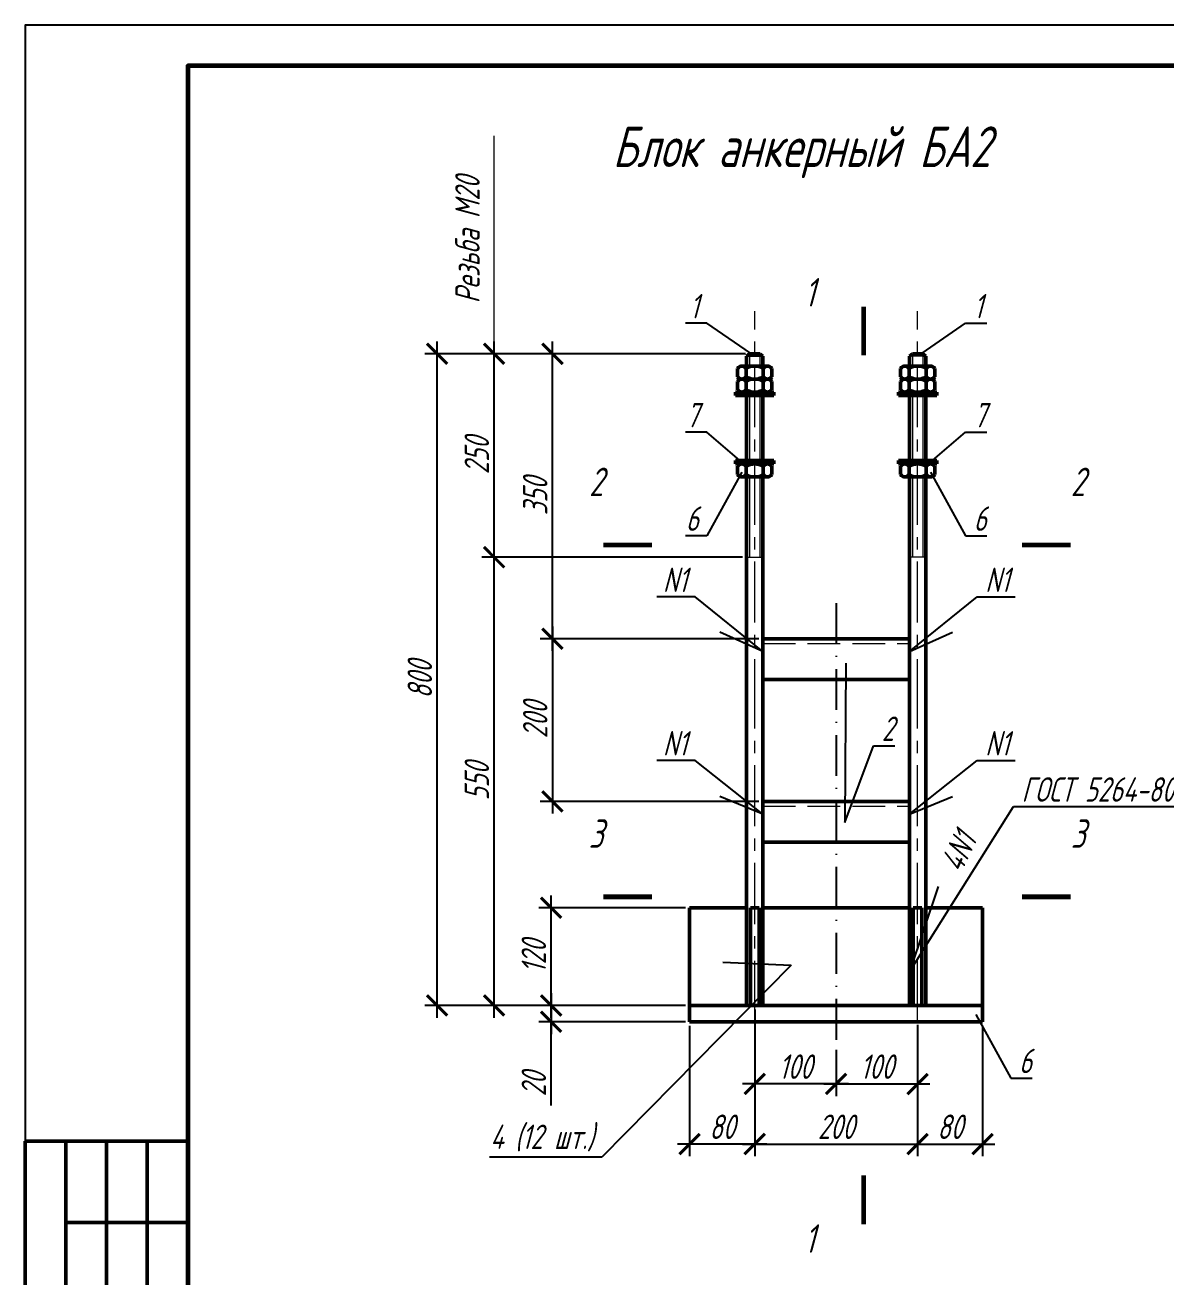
# Paper-space layout 'АБ2' of a CAD drawing. Header units: millimetres. Extents: x 0 to 420, y 0 to 297.
# Drawn here: x 0 to 140.1, y 143.3 to 297 of the extents above; entities that cross this region are included whole.
import ezdxf
from ezdxf import colors
from ezdxf.entities.mleader import LeaderData, LeaderLine
from ezdxf.enums import TextEntityAlignment as Align
from ezdxf.math import Vec2, Vec3

# ---------------------------------------------------------------- set-up
doc = ezdxf.new("R2010")
doc.units = ezdxf.units.MM
for name, pattern in [('CENTER3', [4, 2.5, -0.5, 0.5, -0.5]), ('ОСЕВАЯ_МЕЛКАЯ', [8, 5, -1.5, 0, -1.5]), ('ШТРИХ_СРЕДНИЙ', [5.5, 4, -1.5]), ('ШТРИХОВАЯ', [0.75, 0.5, -0.25])]:
    doc.linetypes.add(name, pattern=pattern)
for name, color, linetype, lineweight in [('!_К_Размерная', 1, 'Continuous', 25), ('!_К_Текст', 71, 'Continuous', 25), ('!Осевая', 141, 'CENTER3', 20), ('!Основная', 152, 'Continuous', 50), ('!Тонкая', 200, 'Continuous', 20), ('!Штрих', 92, 'ШТРИХОВАЯ', 20), ('Обозначения', 102, 'Continuous', 25), ('Основная', 134, 'Continuous', 70), ('Основной', 250, 'Continuous', 70), ('Пост 0.13', 217, 'Continuous', 25), ('Размеры текст', 1, 'Continuous', 20)]:
    doc.layers.add(name, color=color, linetype=linetype, lineweight=lineweight)
doc.styles.add('3.0', font='simplex.shx', dxfattribs={"width": 0.7, "oblique": 15, "height": 3})
doc.styles.add('5', font='simplex.shx', dxfattribs={"width": 0.7, "oblique": 15, "height": 5})
doc.styles.add('KL_текст3.5', font='simplex.shx', dxfattribs={"width": 0.7, "oblique": 15, "height": 3})
doc.dimstyles.new('10-3', dxfattribs={"dimtxt": 3, "dimasz": 2.5, "dimexe": 1.5, "dimexo": 0.5, "dimtad": 1, "dimdec": 0, "dimlfac": 10, "dimtxsty": '3.0', "dimblk": 'ARCHTICK', "dimcen": 2.5, "dimdle": 1.5, "dimazin": 0, "dimtfac": 1, "dimtdec": 0, "dimtmove": 1, "dimatfit": 3, "dimldrblk": 'OPEN30', "dimfxl": 1.5, "dimarcsym": 0})

# ---------------------------------------------------------------- blocks, each defined once
blk = doc.blocks.new('*U167')
at = {"layer": 'Обозначения'}
blk.add_lwpolyline([(0, 0), (420, 0), (420, 297), (0, 297)], close=True, dxfattribs=at)
at = {"layer": 'Обозначения', "lineweight": 60}
blk.add_lwpolyline([(20, 5), (415, 5), (415, 292), (20, 292)], close=True, dxfattribs=at)
blk = doc.blocks.new('_ArchTick')
at = {"color": 0, "linetype": 'ByBlock', "const_width": 0.15}
blk.add_lwpolyline([(-0.5, -0.5), (0.5, 0.5)], dxfattribs=at)
blk = doc.blocks.new('*D198')
at = {"layer": 'Defpoints', "color": 0, "transparency": 16777216}
for p in [(89.59, 176.64), (81.59, 174.64), (81.59, 159.64)]:
    blk.add_point(p, dxfattribs=at)
at = {"layer": 'Размеры текст', "color": 0, "lineweight": -2, "transparency": 16777216}
for p, q in [((89.59, 176.14), (89.59, 158.14)), ((81.59, 174.14), (81.59, 158.14)), ((91.09, 159.64), (80.09, 159.64))]:
    blk.add_line(p, q, dxfattribs=at)
at = {"layer": 'Размеры текст', "color": 0, "lineweight": -2, "transparency": 16777216, "xscale": 2.5, "yscale": 2.5, "zscale": 2.5, "rotation": 180}
blk.add_blockref('_ArchTick', (81.59, 159.64), dxfattribs=at)
at = {"layer": 'Размеры текст', "color": 0, "lineweight": -2, "transparency": 16777216, "xscale": 2.5, "yscale": 2.5, "zscale": 2.5}
blk.add_blockref('_ArchTick', (89.59, 159.64), dxfattribs=at)
at = {"layer": 'Размеры текст', "color": 0, "transparency": 16777216, "insert": (85.59, 161.76), "char_height": 3, "attachment_point": 5, "style": '3.0'}
blk.add_mtext('80', dxfattribs=at)
blk = doc.blocks.new('_Open30')
at = {"color": 0, "linetype": 'ByBlock', "lineweight": -2}
for p, q in [((-1, 0.268), (0, 0)), ((0, 0), (-1, -0.268)), ((0, 0), (-1, 0))]:
    blk.add_line(p, q, dxfattribs=at)
blk = doc.blocks.new('*D199')
at = {"layer": 'Defpoints', "color": 0, "transparency": 16777216}
for p in [(64.59, 188.64), (81.59, 188.64), (81.59, 176.64)]:
    blk.add_point(p, dxfattribs=at)
at = {"layer": 'Размеры текст', "color": 0, "lineweight": -2, "transparency": 16777216}
for p, q in [((64.59, 175.14), (64.59, 190.14)), ((81.09, 188.64), (63.09, 188.64)), ((81.09, 176.64), (63.09, 176.64))]:
    blk.add_line(p, q, dxfattribs=at)
at = {"layer": 'Размеры текст', "color": 0, "lineweight": -2, "transparency": 16777216, "xscale": 2.5, "yscale": 2.5, "zscale": 2.5}
for p, rotation in [((64.59, 188.64), 90), ((64.59, 176.64), 270)]:
    blk.add_blockref('_ArchTick', p, dxfattribs=dict(at, rotation=rotation))
at = {"layer": 'Размеры текст', "color": 0, "transparency": 16777216, "insert": (62.47, 182.64), "char_height": 3, "attachment_point": 5, "rotation": 90, "style": '3.0'}
blk.add_mtext('120', dxfattribs=at)
blk = doc.blocks.new('*D182')
at = {"layer": 'Defpoints', "color": 0, "transparency": 16777216}
for p in [(81.59, 176.64), (64.59, 174.64), (81.59, 174.64)]:
    blk.add_point(p, dxfattribs=at)
at = {"layer": 'Размеры текст', "color": 0, "lineweight": -2, "transparency": 16777216}
for p, q in [((64.59, 178.14), (64.59, 173.14)), ((81.09, 176.64), (63.09, 176.64)), ((81.09, 174.64), (63.09, 174.64)), ((64.59, 164.38), (64.59, 174.64))]:
    blk.add_line(p, q, dxfattribs=at)
at = {"layer": 'Размеры текст', "color": 0, "lineweight": -2, "transparency": 16777216, "xscale": 2.5, "yscale": 2.5, "zscale": 2.5}
for p, rotation in [((64.59, 176.64), 90), ((64.59, 174.64), 270)]:
    blk.add_blockref('_ArchTick', p, dxfattribs=dict(at, rotation=rotation))
at = {"layer": 'Размеры текст', "color": 0, "transparency": 16777216, "insert": (62.47, 166.98), "char_height": 3, "attachment_point": 5, "rotation": 90, "style": '3.0'}
blk.add_mtext('20', dxfattribs=at)
blk = doc.blocks.new('*D183')
at = {"layer": 'Defpoints', "color": 0, "transparency": 16777216}
for p in [(57.59, 231.67), (88.59, 231.67), (64.59, 176.64)]:
    blk.add_point(p, dxfattribs=at)
at = {"layer": 'Размеры текст', "color": 0, "lineweight": -2, "transparency": 16777216}
for p, q in [((57.59, 175.14), (57.59, 233.17)), ((88.09, 231.67), (56.09, 231.67)), ((64.09, 176.64), (56.09, 176.64))]:
    blk.add_line(p, q, dxfattribs=at)
at = {"layer": 'Размеры текст', "color": 0, "lineweight": -2, "transparency": 16777216, "xscale": 2.5, "yscale": 2.5, "zscale": 2.5}
for p, rotation in [((57.59, 231.67), 90), ((57.59, 176.64), 270)]:
    blk.add_blockref('_ArchTick', p, dxfattribs=dict(at, rotation=rotation))
at = {"layer": 'Размеры текст', "color": 0, "transparency": 16777216, "insert": (55.47, 204.15), "char_height": 3, "attachment_point": 5, "rotation": 90, "style": '3.0'}
blk.add_mtext('550', dxfattribs=at)
blk = doc.blocks.new('*D184')
at = {"layer": 'Defpoints', "color": 0, "transparency": 16777216}
for p in [(57.59, 256.64), (64.59, 256.64), (62.97, 231.67)]:
    blk.add_point(p, dxfattribs=at)
at = {"layer": 'Размеры текст', "color": 0, "lineweight": -2, "transparency": 16777216}
for p, q in [((57.59, 230.17), (57.59, 258.14)), ((64.09, 256.64), (56.09, 256.64)), ((62.47, 231.67), (56.09, 231.67))]:
    blk.add_line(p, q, dxfattribs=at)
at = {"layer": 'Размеры текст', "color": 0, "lineweight": -2, "transparency": 16777216, "xscale": 2.5, "yscale": 2.5, "zscale": 2.5}
for p, rotation in [((57.59, 256.64), 90), ((57.59, 231.67), 270)]:
    blk.add_blockref('_ArchTick', p, dxfattribs=dict(at, rotation=rotation))
at = {"layer": 'Размеры текст', "color": 0, "transparency": 16777216, "insert": (55.47, 244.15), "char_height": 3, "attachment_point": 5, "rotation": 90, "style": '3.0'}
blk.add_mtext('250', dxfattribs=at)
blk = doc.blocks.new('*D185')
at = {"layer": 'Defpoints', "color": 0, "transparency": 16777216}
for p in [(50.59, 256.64), (57.59, 256.64), (57.59, 176.64)]:
    blk.add_point(p, dxfattribs=at)
at = {"layer": 'Размеры текст', "color": 0, "lineweight": -2, "transparency": 16777216}
for p, q in [((50.59, 175.14), (50.59, 258.14)), ((57.09, 256.64), (49.09, 256.64)), ((57.09, 176.64), (49.09, 176.64))]:
    blk.add_line(p, q, dxfattribs=at)
at = {"layer": 'Размеры текст', "color": 0, "lineweight": -2, "transparency": 16777216, "xscale": 2.5, "yscale": 2.5, "zscale": 2.5}
for p, rotation in [((50.59, 256.64), 90), ((50.59, 176.64), 270)]:
    blk.add_blockref('_ArchTick', p, dxfattribs=dict(at, rotation=rotation))
at = {"layer": 'Размеры текст', "color": 0, "transparency": 16777216, "insert": (48.47, 216.64), "char_height": 3, "attachment_point": 5, "rotation": 90, "style": '3.0'}
blk.add_mtext('800', dxfattribs=at)
blk = doc.blocks.new('*D179')
at = {"layer": 'Defpoints', "color": 0, "transparency": 16777216}
for p in [(109.59, 174.76), (117.56, 174.64), (117.56, 159.64)]:
    blk.add_point(p, dxfattribs=at)
at = {"layer": 'Размеры текст', "color": 0, "lineweight": -2, "transparency": 16777216}
for p, q in [((109.59, 174.26), (109.59, 158.14)), ((117.56, 174.14), (117.56, 158.14)), ((108.09, 159.64), (119.06, 159.64))]:
    blk.add_line(p, q, dxfattribs=at)
at = {"layer": 'Размеры текст', "color": 0, "lineweight": -2, "transparency": 16777216, "xscale": 2.5, "yscale": 2.5, "zscale": 2.5, "rotation": 180}
blk.add_blockref('_ArchTick', (109.59, 159.64), dxfattribs=at)
at = {"layer": 'Размеры текст', "color": 0, "lineweight": -2, "transparency": 16777216, "xscale": 2.5, "yscale": 2.5, "zscale": 2.5}
blk.add_blockref('_ArchTick', (117.56, 159.64), dxfattribs=at)
at = {"layer": 'Размеры текст', "color": 0, "transparency": 16777216, "insert": (113.57, 161.76), "char_height": 3, "attachment_point": 5, "style": '3.0'}
blk.add_mtext('80', dxfattribs=at)
blk = doc.blocks.new('*D200')
at = {"layer": 'Defpoints', "color": 0, "transparency": 16777216}
for p in [(64.76, 256.64), (88.95, 256.64), (90.59, 221.67)]:
    blk.add_point(p, dxfattribs=at)
at = {"layer": 'Размеры текст', "color": 0, "lineweight": -2, "transparency": 16777216}
for p, q in [((64.76, 220.17), (64.76, 258.14)), ((88.45, 256.64), (63.26, 256.64)), ((90.09, 221.67), (63.26, 221.67))]:
    blk.add_line(p, q, dxfattribs=at)
at = {"layer": 'Размеры текст', "color": 0, "lineweight": -2, "transparency": 16777216, "xscale": 2.5, "yscale": 2.5, "zscale": 2.5}
for p, rotation in [((64.76, 256.64), 90), ((64.76, 221.67), 270)]:
    blk.add_blockref('_ArchTick', p, dxfattribs=dict(at, rotation=rotation))
at = {"layer": 'Размеры текст', "color": 0, "transparency": 16777216, "insert": (62.64, 239.15), "char_height": 3, "attachment_point": 5, "rotation": 90, "style": '3.0'}
blk.add_mtext('350', dxfattribs=at)
blk = doc.blocks.new('*D180')
at = {"layer": 'Defpoints', "color": 0, "transparency": 16777216}
for p in [(90.59, 221.67), (64.76, 201.7), (90.59, 201.7)]:
    blk.add_point(p, dxfattribs=at)
at = {"layer": 'Размеры текст', "color": 0, "lineweight": -2, "transparency": 16777216}
for p, q in [((64.76, 223.17), (64.76, 200.2)), ((90.09, 221.67), (63.26, 221.67)), ((90.09, 201.7), (63.26, 201.7))]:
    blk.add_line(p, q, dxfattribs=at)
at = {"layer": 'Размеры текст', "color": 0, "lineweight": -2, "transparency": 16777216, "xscale": 2.5, "yscale": 2.5, "zscale": 2.5}
for p, rotation in [((64.76, 221.67), 90), ((64.76, 201.7), 270)]:
    blk.add_blockref('_ArchTick', p, dxfattribs=dict(at, rotation=rotation))
at = {"layer": 'Размеры текст', "color": 0, "transparency": 16777216, "insert": (62.64, 211.69), "char_height": 3, "attachment_point": 5, "rotation": 90, "style": '3.0'}
blk.add_mtext('200', dxfattribs=at)
blk = doc.blocks.new('_None')
blk = doc.blocks.new('*D181')
at = {"layer": 'Defpoints', "color": 0, "transparency": 16777216}
for p in [(89.59, 176.64), (109.59, 170.91), (109.59, 159.64)]:
    blk.add_point(p, dxfattribs=at)
at = {"layer": 'Размеры текст', "color": 0, "lineweight": -2, "transparency": 16777216}
for p, q in [((89.59, 176.14), (89.59, 158.14)), ((109.59, 170.41), (109.59, 158.14)), ((88.09, 159.64), (111.09, 159.64))]:
    blk.add_line(p, q, dxfattribs=at)
at = {"layer": 'Размеры текст', "color": 0, "lineweight": -2, "transparency": 16777216, "xscale": 2.5, "yscale": 2.5, "zscale": 2.5, "rotation": 180}
blk.add_blockref('_ArchTick', (89.59, 159.64), dxfattribs=at)
at = {"layer": 'Размеры текст', "color": 0, "lineweight": -2, "transparency": 16777216, "xscale": 2.5, "yscale": 2.5, "zscale": 2.5}
blk.add_blockref('_ArchTick', (109.59, 159.64), dxfattribs=at)
at = {"layer": 'Размеры текст', "color": 0, "transparency": 16777216, "insert": (99.59, 161.76), "char_height": 3, "attachment_point": 5, "style": '3.0'}
blk.add_mtext('200', dxfattribs=at)
blk = doc.blocks.new('*D332')
at = {"layer": 'Defpoints', "color": 0, "transparency": 16777216}
for p in [(89.59, 174.64), (99.59, 171.69), (89.59, 167.01)]:
    blk.add_point(p, dxfattribs=at)
at = {"layer": 'Размеры текст', "color": 0, "lineweight": -2, "transparency": 16777216}
for p, q in [((89.59, 174.14), (89.59, 165.51)), ((99.59, 171.19), (99.59, 165.51)), ((101.09, 167.01), (88.09, 167.01))]:
    blk.add_line(p, q, dxfattribs=at)
at = {"layer": 'Размеры текст', "color": 0, "lineweight": -2, "transparency": 16777216, "xscale": 2.5, "yscale": 2.5, "zscale": 2.5, "rotation": 180}
blk.add_blockref('_ArchTick', (89.59, 167.01), dxfattribs=at)
at = {"layer": 'Размеры текст', "color": 0, "lineweight": -2, "transparency": 16777216, "xscale": 2.5, "yscale": 2.5, "zscale": 2.5}
blk.add_blockref('_ArchTick', (99.59, 167.01), dxfattribs=at)
at = {"layer": 'Размеры текст', "color": 0, "transparency": 16777216, "insert": (94.59, 169.14), "char_height": 3, "attachment_point": 5, "style": '3.0'}
blk.add_mtext('100', dxfattribs=at)
blk = doc.blocks.new('*D333')
at = {"layer": 'Defpoints', "color": 0, "transparency": 16777216}
for p in [(99.59, 171.69), (109.59, 171.69), (109.59, 167.01)]:
    blk.add_point(p, dxfattribs=at)
at = {"layer": 'Размеры текст', "color": 0, "lineweight": -2, "transparency": 16777216}
for p, q in [((99.59, 171.19), (99.59, 165.51)), ((109.59, 171.19), (109.59, 165.51)), ((98.09, 167.01), (111.09, 167.01))]:
    blk.add_line(p, q, dxfattribs=at)
at = {"layer": 'Размеры текст', "color": 0, "lineweight": -2, "transparency": 16777216, "xscale": 2.5, "yscale": 2.5, "zscale": 2.5, "rotation": 180}
blk.add_blockref('_ArchTick', (99.59, 167.01), dxfattribs=at)
at = {"layer": 'Размеры текст', "color": 0, "lineweight": -2, "transparency": 16777216, "xscale": 2.5, "yscale": 2.5, "zscale": 2.5}
blk.add_blockref('_ArchTick', (109.59, 167.01), dxfattribs=at)
at = {"layer": 'Размеры текст', "color": 0, "transparency": 16777216, "insert": (104.59, 169.14), "char_height": 3, "attachment_point": 5, "style": '3.0'}
blk.add_mtext('100', dxfattribs=at)

psp = doc.layouts.new('АБ2')

# ---------------------------------------------------------------- linework, layer by layer
at = {"layer": '!_К_Размерная'}
for p, q in [((90.59, 220.12), (85.3, 222.49)), ((108.59, 220.12), (113.88, 222.49)), ((90.59, 200.15), (85.3, 202.32)), ((108.59, 200.15), (113.88, 202.32)), ((112.1, 191.27), (108.6, 180.78))]:
    psp.add_line(p, q, dxfattribs=at)
for points in [[(102.97, 256.44, 0.6, 0.6, 0), (102.97, 262.44, 0.6, 0.6, 0), (102.97, 260.44, 0, 0.8, 0), (98.97, 260.44, 0, 0, 0), (93.12, 260.44, 0, 0, 0)], [(76.99, 233.17, 0.6, 0.6, 0), (70.99, 233.17, 0.6, 0.6, 0), (72.99, 233.17, 0, 0.8, 0), (72.99, 237.17, 0, 0, 0), (72.99, 243.17, 0, 0, 0)], [(122.39, 233.17, 0.6, 0.6, 0), (128.39, 233.17, 0.6, 0.6, 0), (126.39, 233.17, 0, 0.8, 0), (126.39, 237.17, 0, 0, 0), (126.39, 243.17, 0, 0, 0)], [(76.99, 189.99, 0.6, 0.6, 0), (70.99, 189.99, 0.6, 0.6, 0), (72.99, 189.99, 0, 0.8, 0), (72.99, 193.99, 0, 0, 0), (72.99, 199.99, 0, 0, 0)], [(122.39, 189.99, 0.6, 0.6, 0), (128.39, 189.99, 0.6, 0.6, 0), (126.39, 189.99, 0, 0.8, 0), (126.39, 193.99, 0, 0, 0), (126.39, 199.99, 0, 0, 0)], [(102.97, 155.78, 0.6, 0.6, 0), (102.97, 149.78, 0.6, 0.6, 0), (102.97, 151.78, 0, 0.8, 0), (98.97, 151.78, 0, 0, 0), (92.97, 151.78, 0, 0, 0)]]:
    psp.add_lwpolyline(points, format="xyseb", dxfattribs=at)
at = {"layer": '!_К_Текст'}
psp.add_line((57.59, 257.27), (57.59, 257.27), dxfattribs=at)
psp.add_line((57.59, 257.27), (57.59, 257.27), dxfattribs=at)
at = {"layer": '!Осевая', "color": 0, "ltscale": 3}
for p, q in [((89.59, 211.64), (89.59, 261.87)), ((109.59, 211.64), (109.59, 261.87)), ((89.59, 174.64), (89.59, 211.64)), ((109.59, 174.64), (109.59, 211.64))]:
    psp.add_line(p, q, dxfattribs=at)
at = {"layer": '!Основная', "color": 0}
for p, q in [((88.02, 255.14), (91.17, 255.14)), ((88.95, 256.64), (88.59, 256.37)), ((88.59, 255.14), (88.59, 256.37)), ((88.95, 256.64), (90.23, 256.64)), ((90.23, 256.64), (90.59, 256.37)), ((90.59, 255.14), (90.59, 256.37)), ((111.17, 255.14), (108.02, 255.14)), ((108.95, 256.64), (108.59, 256.37)), ((108.59, 255.14), (108.59, 256.37)), ((110.23, 256.64), (108.95, 256.64)), ((110.23, 256.64), (110.59, 256.37)), ((110.59, 255.14), (110.59, 256.37)), ((87.49, 253.83), (87.49, 254.85)), ((88.54, 253.83), (88.54, 254.85)), ((90.64, 253.83), (90.64, 254.85)), ((91.69, 253.83), (91.69, 254.85)), ((107.49, 253.83), (107.49, 254.85)), ((108.54, 253.83), (108.54, 254.85)), ((110.64, 253.83), (110.64, 254.85)), ((111.69, 253.83), (111.69, 254.85)), ((87.49, 252.23), (87.49, 253.25)), ((88.02, 253.54), (91.17, 253.54)), ((88.54, 252.23), (88.54, 253.25)), ((90.64, 252.23), (90.64, 253.25)), ((91.69, 252.23), (91.69, 253.25)), ((107.49, 252.23), (107.49, 253.25)), ((111.17, 253.54), (108.02, 253.54)), ((108.54, 252.23), (108.54, 253.25)), ((110.64, 252.23), (110.64, 253.25)), ((111.69, 252.23), (111.69, 253.25)), ((91.94, 251.94), (87.24, 251.94)), ((87.24, 251.94), (87.24, 251.54)), ((91.94, 251.53), (87.24, 251.53)), ((88.02, 251.94), (91.17, 251.94)), ((88.59, 243.54), (88.59, 251.53)), ((90.59, 243.54), (90.59, 251.53)), ((91.94, 251.94), (91.94, 251.54)), ((107.24, 251.94), (111.94, 251.94)), ((107.24, 251.94), (107.24, 251.54)), ((107.24, 251.53), (111.94, 251.53)), ((111.17, 251.94), (108.02, 251.94)), ((108.59, 243.54), (108.59, 251.53)), ((110.59, 243.54), (110.59, 251.53)), ((111.94, 251.94), (111.94, 251.54)), ((91.94, 243.54), (87.24, 243.54)), ((87.24, 243.13), (87.24, 243.53)), ((91.94, 243.13), (87.24, 243.13)), ((87.49, 242.83), (87.49, 241.82)), ((88.54, 242.83), (88.54, 241.82)), ((90.64, 242.83), (90.64, 241.82)), ((91.69, 242.83), (91.69, 241.82)), ((91.94, 243.13), (91.94, 243.53)), ((111.94, 243.54), (107.24, 243.54)), ((107.24, 243.13), (107.24, 243.53)), ((111.94, 243.13), (107.24, 243.13)), ((107.49, 242.83), (107.49, 241.82)), ((108.54, 242.83), (108.54, 241.82)), ((110.64, 242.83), (110.64, 241.82)), ((111.69, 242.83), (111.69, 241.82)), ((111.94, 243.13), (111.94, 243.53)), ((88.02, 241.53), (91.17, 241.53)), ((88.59, 211.64), (88.59, 241.53)), ((88.59, 231.74), (88.59, 241.53)), ((90.59, 211.64), (90.59, 241.53)), ((90.59, 231.74), (90.59, 241.53)), ((108.02, 241.53), (111.17, 241.53)), ((108.59, 231.74), (108.59, 241.53)), ((110.59, 231.74), (110.59, 241.53)), ((108.59, 211.64), (108.59, 232.73)), ((110.59, 211.64), (110.59, 232.73)), ((90.59, 221.67), (90.59, 221.67)), ((90.59, 221.67), (108.59, 221.67)), ((90.59, 216.67), (108.59, 216.67)), ((88.59, 193.55), (88.59, 211.64)), ((90.59, 193.55), (90.59, 211.64)), ((108.59, 193.55), (108.59, 211.64)), ((110.59, 193.55), (110.59, 211.64)), ((90.59, 201.7), (108.59, 201.7)), ((90.59, 196.7), (108.59, 196.7)), ((88.59, 176.64), (88.59, 193.55)), ((90.59, 176.64), (90.59, 193.55)), ((108.59, 176.64), (108.59, 193.55)), ((110.59, 176.64), (110.59, 193.55))]:
    psp.add_line(p, q, dxfattribs=at)
at = {"layer": '!Основная'}
for p, q in [((81.59, 176.64), (81.59, 188.64)), ((81.59, 188.64), (88.59, 188.64)), ((89.06, 188.64), (90.12, 188.64)), ((89.06, 176.64), (89.06, 188.64)), ((90.12, 176.64), (90.12, 188.64)), ((90.59, 188.64), (101.59, 188.64)), ((101.59, 188.64), (108.59, 188.64)), ((109.04, 188.64), (110.11, 188.64)), ((109.04, 176.64), (109.04, 188.64)), ((110.11, 176.64), (110.11, 188.64)), ((110.59, 188.64), (117.56, 188.64)), ((117.56, 176.64), (117.56, 188.64)), ((101.59, 176.64), (81.59, 176.64)), ((81.59, 176.64), (81.59, 174.64)), ((96.59, 176.64), (92.59, 176.64)), ((117.56, 176.64), (101.59, 176.64)), ((117.56, 176.64), (117.56, 174.64)), ((81.59, 174.64), (101.59, 174.64)), ((101.59, 174.64), (117.56, 174.64))]:
    psp.add_line(p, q, dxfattribs=at)
at = {"layer": '!Основная', "color": 0}
for centre, radius, start, end in [((88.03, 254.5), 0.638, 91.0069, 147.1705), ((88, 254.5), 0.638, 32.8295, 88.9931), ((89.5, 253.44), 1.7, 86.9046, 124.1851), ((89.68, 253.44), 1.7, 55.8149, 93.0954), ((91.18, 254.5), 0.638, 91.0069, 147.1705), ((91.15, 254.5), 0.638, 32.8295, 88.9931), ((108.03, 254.5), 0.638, 91.0069, 147.1705), ((108, 254.5), 0.638, 32.8295, 88.9931), ((109.5, 253.44), 1.7, 86.9046, 124.1851), ((109.68, 253.44), 1.7, 55.8149, 93.0954), ((111.18, 254.5), 0.638, 91.0069, 147.1705), ((111.15, 254.5), 0.638, 32.8295, 88.9931), ((88.03, 254.18), 0.638, 212.8295, 268.9931), ((88, 254.18), 0.638, 271.0069, 327.1705), ((89.5, 255.24), 1.7, 235.8149, 273.0954), ((89.68, 255.24), 1.7, 266.9046, 304.1851), ((91.18, 254.18), 0.638, 212.8295, 268.9931), ((91.15, 254.18), 0.638, 271.0069, 327.1705), ((108.03, 254.18), 0.638, 212.8295, 268.9931), ((108, 254.18), 0.638, 271.0069, 327.1705), ((109.5, 255.24), 1.7, 235.8149, 273.0954), ((109.68, 255.24), 1.7, 266.9046, 304.1851), ((111.18, 254.18), 0.638, 212.8295, 268.9931), ((111.15, 254.18), 0.638, 271.0069, 327.1705), ((88.03, 252.9), 0.638, 91.0069, 147.1705), ((88.03, 252.58), 0.638, 212.8295, 268.9931), ((88, 252.9), 0.638, 32.8295, 88.9931), ((88, 252.58), 0.638, 271.0069, 327.1705), ((89.5, 251.84), 1.7, 86.9046, 124.1851), ((89.5, 253.64), 1.7, 235.8149, 273.0954), ((89.68, 251.84), 1.7, 55.8149, 93.0954), ((89.68, 253.64), 1.7, 266.9046, 304.1851), ((91.18, 252.9), 0.638, 91.0069, 147.1705), ((91.18, 252.58), 0.638, 212.8295, 268.9931), ((91.15, 252.9), 0.638, 32.8295, 88.9931), ((91.15, 252.58), 0.638, 271.0069, 327.1705), ((108.03, 252.9), 0.638, 91.0069, 147.1705), ((108.03, 252.58), 0.638, 212.8295, 268.9931), ((108, 252.9), 0.638, 32.8295, 88.9931), ((108, 252.58), 0.638, 271.0069, 327.1705), ((109.5, 251.84), 1.7, 86.9046, 124.1851), ((109.5, 253.64), 1.7, 235.8149, 273.0954), ((109.68, 251.84), 1.7, 55.8149, 93.0954), ((109.68, 253.64), 1.7, 266.9046, 304.1851), ((111.18, 252.9), 0.638, 91.0069, 147.1705), ((111.18, 252.58), 0.638, 212.8295, 268.9931), ((111.15, 252.9), 0.638, 32.8295, 88.9931), ((111.15, 252.58), 0.638, 271.0069, 327.1705), ((88.03, 242.49), 0.638, 91.0069, 147.1705), ((88, 242.49), 0.638, 32.8295, 88.9931), ((89.5, 241.42), 1.7, 86.9046, 124.1851), ((89.68, 241.42), 1.7, 55.8149, 93.0954), ((91.18, 242.49), 0.638, 91.0069, 147.1705), ((91.15, 242.49), 0.638, 32.8295, 88.9931), ((108.03, 242.49), 0.638, 91.0069, 147.1705), ((108, 242.49), 0.638, 32.8295, 88.9931), ((109.5, 241.42), 1.7, 86.9046, 124.1851), ((109.68, 241.42), 1.7, 55.8149, 93.0954), ((111.18, 242.49), 0.638, 91.0069, 147.1705), ((111.15, 242.49), 0.638, 32.8295, 88.9931), ((88.03, 242.16), 0.638, 212.8295, 268.9931), ((88, 242.16), 0.638, 271.0069, 327.1705), ((89.5, 243.23), 1.7, 235.8149, 273.0954), ((89.68, 243.23), 1.7, 266.9046, 304.1851), ((91.18, 242.16), 0.638, 212.8295, 268.9931), ((91.15, 242.16), 0.638, 271.0069, 327.1705), ((108.03, 242.16), 0.638, 212.8295, 268.9931), ((108, 242.16), 0.638, 271.0069, 327.1705), ((109.5, 243.23), 1.7, 235.8149, 273.0954), ((109.68, 243.23), 1.7, 266.9046, 304.1851), ((111.18, 242.16), 0.638, 212.8295, 268.9931), ((111.15, 242.16), 0.638, 271.0069, 327.1705)]:
    psp.add_arc(centre, radius, start, end, dxfattribs=at)
at = {"layer": '!Тонкая', "color": 0}
for p, q in [((88.59, 256.37), (90.59, 256.37)), ((88.95, 256.64), (88.95, 255.14)), ((90.23, 256.64), (90.23, 255.14)), ((110.59, 256.37), (108.59, 256.37)), ((108.95, 256.64), (108.95, 255.14)), ((110.23, 256.64), (110.23, 255.14)), ((88.95, 251.53), (88.95, 243.13)), ((90.23, 251.53), (90.23, 243.13)), ((108.95, 251.53), (108.95, 243.54)), ((110.23, 251.53), (110.23, 243.54)), ((88.95, 241.53), (88.95, 231.66)), ((90.23, 241.53), (90.23, 231.66)), ((108.95, 241.53), (108.95, 231.66)), ((110.23, 241.53), (110.23, 231.66)), ((88.59, 231.66), (90.59, 231.66)), ((110.59, 231.66), (108.59, 231.66))]:
    psp.add_line(p, q, dxfattribs=at)
at = {"layer": '!Штрих', "color": 0, "linetype": 'ШТРИХ_СРЕДНИЙ'}
for p, q in [((90.59, 221.07), (90.59, 221.07)), ((90.59, 221.07), (108.59, 221.07)), ((90.59, 201.1), (108.59, 201.1))]:
    psp.add_line(p, q, dxfattribs=at)
at = {"layer": 'Обозначения', "linetype": 'ОСЕВАЯ_МЕЛКАЯ'}
psp.add_lwpolyline([(99.59, 226.05), (99.59, 171.69)], dxfattribs=at)
at = {"layer": 'Основной'}
psp.add_line((0, 160), (0, 160), dxfattribs=at)
at = {"layer": 'Пост 0.13', "lineweight": 50}
for p, q in [((5, 160), (0, 160)), ((0, 95), (0, 160)), ((20, 160), (0, 160)), ((0, 160), (5, 160)), ((5, 150), (5, 160)), ((5, 160), (20, 160)), ((5, 160), (13, 160)), ((5, 160), (10, 160)), ((5, 160), (10, 160)), ((8, 160), (20, 160)), ((8, 160), (20, 160)), ((8, 160), (20, 160)), ((8, 160), (20, 160)), ((8, 160), (20, 160)), ((8, 160), (20, 160)), ((8, 160), (20, 160)), ((10, 95), (10, 160)), ((10, 160), (15, 160)), ((15, 160), (15, 95)), ((20, 150), (5, 150)), ((5, 150), (5, 135))]:
    psp.add_line(p, q, dxfattribs=at)
at = {"layer": 'Размеры текст'}
for p, q in [((57.59, 262.19), (57.59, 283.38)), ((57.59, 257.27), (57.59, 262.19))]:
    psp.add_line(p, q, dxfattribs=at)
psp.add_lwpolyline([(57.58, 257.28, 1.2, 1.2, 0), (57.58, 257.28, 1.2, 1.2, 0), (57.58, 257.28, 0, 1.6, 0), (57.58, 262.2, 0, 0, 0), (57.58, 283.39, 0, 0, 0)], format="xyseb", dxfattribs=at)

# ---------------------------------------------------------------- block references
at = {"layer": 'Основная'}
psp.add_blockref('*U167', (0, 0), dxfattribs=at)

# ---------------------------------------------------------------- texts
at = {"layer": '!_К_Размерная', "style": 'KL_текст3.5', "oblique": 15, "width": 0.7}
for s, p in [('1', (96.97, 262.44)), ('2', (70.99, 239.17)), ('3', (70.99, 195.99))]:
    psp.add_text(s, height=3.5, dxfattribs=at).set_placement(p, align=Align.RIGHT)
for s, p in [('2', (128.39, 239.17)), ('3', (128.39, 195.99))]:
    psp.add_text(s, height=3.5, dxfattribs=at).set_placement(p)
at = {"layer": '!_К_Размерная', "style": '3.0', "oblique": 15, "width": 0.7}
psp.add_text('4N1', height=3, rotation=64.5977, dxfattribs=at).set_placement((112.25, 194.09), align=Align.TOP_LEFT)
at = {"layer": '!_К_Размерная', "style": 'KL_текст3.5', "oblique": 15, "width": 0.7}
psp.add_text('1', height=3.5, dxfattribs=at).set_placement((96.97, 149.78), align=Align.TOP_RIGHT)
at = {"layer": '!_К_Размерная', "insert": (72.14, 284.56), "char_height": 5, "width": 68.5178, "attachment_point": 1, "style": '5'}
psp.add_mtext('Блок анкерный БА2', dxfattribs=at)
at = {"layer": 'Размеры текст', "style": '3.0', "oblique": 15, "width": 0.7}
psp.add_text('Резьба М20', height=3, rotation=90, dxfattribs=at).set_placement((52.82, 262.83), align=Align.TOP_LEFT)

# ---------------------------------------------------------------- dimensions: what is measured, and where the dimension line sits
at = {"layer": 'Размеры текст'}
for base, p1, p2, picture, middle in [((50.59, 256.64), (57.59, 176.64), (57.59, 256.64), '*D185', (48.47, 216.64)), ((57.59, 256.64), (62.97, 231.67), (64.59, 256.64), '*D184', (55.47, 244.15)), ((64.76, 256.64), (90.59, 221.67), (88.95, 256.64), '*D200', (62.64, 239.15)), ((57.59, 231.67), (64.59, 176.64), (88.59, 231.67), '*D183', (55.47, 204.15)), ((64.76, 201.7), (90.59, 221.67), (90.59, 201.7), '*D180', (62.64, 211.69)), ((64.59, 188.64), (81.59, 176.64), (81.59, 188.64), '*D199', (62.47, 182.64))]:
    dim = psp.add_linear_dim(base=base, p1=p1, p2=p2, angle=90, dimstyle='10-3', dxfattribs=at)
    dim.commit()
    dim.dimension.update_dxf_attribs({"geometry": picture, "text_midpoint": middle})
dim = psp.add_linear_dim(base=(64.59, 174.64), p1=(81.59, 176.64), p2=(81.59, 174.64), angle=90, dimstyle='10-3', dxfattribs=at)
dim.commit()
dim.dimension.update_dxf_attribs({"geometry": '*D182', "text_midpoint": (63.28, 166.98), "dimtype": 160})
for base, p1, p2, picture, middle in [((81.59, 159.64), (89.59, 176.64), (81.59, 174.64), '*D198', (85.59, 161.76)), ((109.59, 159.64), (89.59, 176.64), (109.59, 170.91), '*D181', (99.59, 161.76)), ((89.59, 167.01), (99.59, 171.69), (89.59, 174.64), '*D332', (94.59, 169.14)), ((117.56, 159.64), (109.59, 174.76), (117.56, 174.64), '*D179', (113.57, 161.76)), ((109.59, 167.01), (99.59, 171.69), (109.59, 171.69), '*D333', (104.59, 169.14))]:
    dim = psp.add_linear_dim(base=base, p1=p1, p2=p2, dimstyle='10-3', dxfattribs=at)
    dim.commit()
    dim.dimension.update_dxf_attribs({"geometry": picture, "text_midpoint": middle})

# ---------------------------------------------------------------- leaders
at = {"layer": '!_К_Размерная'}
ml = psp.add_multileader_mtext('Standard', dxfattribs=at)
ml.set_content('1', color=256, style='3.0')
ml.set_leader_properties()
ml.set_arrow_properties(name='NONE')
ml.build(insert=Vec2(0, 0))
ml.multileader.update_dxf_attribs({"text_left_attachment_type": 6, "text_right_attachment_type": 6, "dogleg_length": 0.5, "arrow_head_size": 0})
ctx = ml.context
ctx.base_point, ctx.char_height, ctx.arrow_head_size, ctx.landing_gap_size, ctx.plane_origin = Vec3(81.41, 260.39), 3, 0, 0.5, Vec3(84, 267.98)
ctx.left_attachment, ctx.right_attachment, ctx.text_align_type = 6, 6, 2
notes = []
notes.append((ctx, [(0, (1, 1, 0), (83.71, 260.39), (-1, 0), 0.5, [(0, [(89.06, 256.72)], 0, [])])]))
ctx.mtext.insert, ctx.mtext.width, ctx.mtext.alignment, ctx.mtext.flow_direction = Vec3(82.71, 263.99), 2.2906, 3, 5
ml = psp.add_multileader_mtext('Standard', dxfattribs=at)
ml.set_content('1', color=256, style='3.0')
ml.set_leader_properties()
ml.set_arrow_properties(name='NONE')
ml.build(insert=Vec2(0, 0))
ml.multileader.update_dxf_attribs({"text_left_attachment_type": 6, "text_right_attachment_type": 6, "dogleg_length": 0.5, "arrow_head_size": 0})
ctx = ml.context
ctx.base_point, ctx.char_height, ctx.arrow_head_size, ctx.landing_gap_size, ctx.plane_origin = Vec3(115.97, 260.39), 3, 0, 0.5, Vec3(120.18, 267.98)
ctx.left_attachment, ctx.right_attachment = 6, 6
notes.append((ctx, [(0, (1, 1, 0), (115.47, 260.39), (1, 0), 0.5, [(0, [(110.13, 256.72)], 0, [])])]))
ctx.mtext.insert, ctx.mtext.width, ctx.mtext.flow_direction = Vec3(116.47, 263.99), 2.2906, 5
ml = psp.add_multileader_mtext('Standard', dxfattribs=at)
ml.set_content('7', color=256, style='3.0')
ml.set_leader_properties()
ml.set_arrow_properties(name='NONE')
ml.build(insert=Vec2(0, 0))
ml.multileader.update_dxf_attribs({"text_left_attachment_type": 6, "text_right_attachment_type": 6, "dogleg_length": 0.5, "arrow_head_size": 0})
ctx = ml.context
ctx.base_point, ctx.char_height, ctx.arrow_head_size, ctx.landing_gap_size, ctx.plane_origin = Vec3(80.41, 247.02), 3, 0, 0.5, Vec3(84, 254.61)
ctx.left_attachment, ctx.right_attachment, ctx.text_align_type = 6, 6, 2
notes.append((ctx, [(0, (1, 1, 0), (83.71, 247.02), (-1, 0), 0.5, [(0, [(88, 243.35)], 0, [])])]))
ctx.mtext.insert, ctx.mtext.width, ctx.mtext.alignment, ctx.mtext.flow_direction = Vec3(82.71, 250.62), 2.2906, 3, 5
ml = psp.add_multileader_mtext('Standard', dxfattribs=at)
ml.set_content('7', color=256, style='3.0')
ml.set_leader_properties()
ml.set_arrow_properties(name='NONE')
ml.build(insert=Vec2(0, 0))
ml.multileader.update_dxf_attribs({"text_left_attachment_type": 6, "text_right_attachment_type": 6, "dogleg_length": 0.5, "arrow_head_size": 0})
ctx = ml.context
ctx.base_point, ctx.char_height, ctx.arrow_head_size, ctx.landing_gap_size, ctx.plane_origin = Vec3(115.97, 247.02), 3, 0, 0.5, Vec3(120.18, 254.61)
ctx.left_attachment, ctx.right_attachment = 6, 6
notes.append((ctx, [(0, (1, 1, 0), (115.47, 247.02), (1, 0), 0.5, [(0, [(111.18, 243.35)], 0, [])])]))
ctx.mtext.insert, ctx.mtext.width, ctx.mtext.flow_direction = Vec3(116.47, 250.62), 2.2906, 5
ml = psp.add_multileader_mtext('Standard', dxfattribs=at)
ml.set_content('6', color=256, style='3.0')
ml.set_leader_properties()
ml.set_arrow_properties(name='NONE')
ml.build(insert=Vec2(0, 0))
ml.multileader.update_dxf_attribs({"text_left_attachment_type": 6, "text_right_attachment_type": 6, "dogleg_length": 0.5, "arrow_head_size": 0})
ctx = ml.context
ctx.base_point, ctx.char_height, ctx.arrow_head_size, ctx.landing_gap_size, ctx.plane_origin = Vec3(80.54, 234.31), 3, 0, 0.5, Vec3(84, 241.9)
ctx.left_attachment, ctx.right_attachment, ctx.text_align_type = 6, 6, 2
notes.append((ctx, [(0, (1, 1, 0), (83.71, 234.31), (-1, 0), 0.5, [(0, [(88, 242.11)], 0, [])])]))
ctx.mtext.insert, ctx.mtext.width, ctx.mtext.alignment, ctx.mtext.flow_direction = Vec3(82.71, 237.91), 2.2906, 3, 5
ml = psp.add_multileader_mtext('Standard', dxfattribs=at)
ml.set_content('6', color=256, style='3.0')
ml.set_leader_properties()
ml.set_arrow_properties(name='NONE')
ml.build(insert=Vec2(0, 0))
ml.multileader.update_dxf_attribs({"text_left_attachment_type": 6, "text_right_attachment_type": 6, "dogleg_length": 0.5, "arrow_head_size": 0})
ctx = ml.context
ctx.base_point, ctx.char_height, ctx.arrow_head_size, ctx.landing_gap_size, ctx.plane_origin = Vec3(115.97, 234.31), 3, 0, 0.5, Vec3(120.18, 241.9)
ctx.left_attachment, ctx.right_attachment = 6, 6
notes.append((ctx, [(0, (1, 1, 0), (115.47, 234.31), (1, 0), 0.5, [(0, [(111.18, 242.11)], 0, [])])]))
ctx.mtext.insert, ctx.mtext.width, ctx.mtext.flow_direction = Vec3(116.47, 237.91), 2.2906, 5
ml = psp.add_multileader_mtext('Standard', dxfattribs=at)
ml.set_content('N1', color=256, style='3.0')
ml.set_leader_properties()
ml.set_arrow_properties(name='NONE')
ml.build(insert=Vec2(0, 0))
ml.multileader.update_dxf_attribs({"text_left_attachment_type": 6, "text_right_attachment_type": 6, "dogleg_length": 0.5, "arrow_head_size": 0})
ctx = ml.context
ctx.base_point, ctx.char_height, ctx.arrow_head_size, ctx.landing_gap_size, ctx.plane_origin = Vec3(77.28, 226.8), 3, 0, 0.5, Vec3(100.86, 214.39)
ctx.left_attachment, ctx.right_attachment, ctx.text_align_type = 6, 6, 2
notes.append((ctx, [(0, (1, 1, 0), (82.29, 226.8), (-1, 0), 0.5, [(0, [(90.59, 220.12)], 0, [])])]))
ctx.mtext.insert, ctx.mtext.alignment, ctx.mtext.flow_direction = Vec3(81.29, 230.4), 3, 5
ml = psp.add_multileader_mtext('Standard', dxfattribs=at)
ml.set_content('N1', color=256, style='3.0')
ml.set_leader_properties()
ml.set_arrow_properties(name='NONE')
ml.build(insert=Vec2(0, 0))
ml.multileader.update_dxf_attribs({"text_left_attachment_type": 6, "text_right_attachment_type": 6, "dogleg_length": 0.5, "arrow_head_size": 0})
ctx = ml.context
ctx.base_point, ctx.char_height, ctx.arrow_head_size, ctx.landing_gap_size, ctx.plane_origin = Vec3(117.39, 226.8), 3, 0, 0.5, Vec3(103.32, 214.39)
ctx.left_attachment, ctx.right_attachment = 6, 6
notes.append((ctx, [(0, (1, 1, 0), (116.89, 226.8), (1, 0), 0.5, [(0, [(108.59, 220.12)], 0, [])])]))
ctx.mtext.insert, ctx.mtext.flow_direction = Vec3(117.89, 230.4), 5
ml = psp.add_multileader_mtext('Standard', dxfattribs=at)
ml.set_content('2', color=256, style='3.0')
ml.set_leader_properties()
ml.set_arrow_properties(name='NONE')
ml.build(insert=Vec2(0, 0))
ml.multileader.update_dxf_attribs({"text_left_attachment_type": 6, "text_right_attachment_type": 6, "dogleg_length": 0.5, "arrow_head_size": 0})
ctx = ml.context
ctx.base_point, ctx.char_height, ctx.arrow_head_size, ctx.landing_gap_size, ctx.plane_origin = Vec3(104.69, 208.52), 3, 0, 0.5, Vec3(98.82, 218.55)
ctx.left_attachment, ctx.right_attachment = 6, 6
notes.append((ctx, [(0, (1, 1, 0), (104.19, 208.52), (1, 0), 0.5, [(1, [(100.78, 218.65), (100.64, 199.1)], 0, [])])]))
ctx.mtext.insert, ctx.mtext.width, ctx.mtext.flow_direction = Vec3(105.19, 212.12), 2.2906, 5
ml = psp.add_multileader_mtext('Standard', dxfattribs=at)
ml.set_content('N1', color=256, style='3.0')
ml.set_leader_properties()
ml.set_arrow_properties(name='NONE')
ml.build(insert=Vec2(0, 0))
ml.multileader.update_dxf_attribs({"text_left_attachment_type": 6, "text_right_attachment_type": 6, "dogleg_length": 0.5, "arrow_head_size": 0})
ctx = ml.context
ctx.base_point, ctx.char_height, ctx.arrow_head_size, ctx.landing_gap_size, ctx.plane_origin = Vec3(77.29, 206.73), 3, 0, 0.5, Vec3(100.86, 194.32)
ctx.left_attachment, ctx.right_attachment, ctx.text_align_type = 6, 6, 2
notes.append((ctx, [(0, (1, 1, 0), (82.29, 206.73), (-1, 0), 0.5, [(0, [(90.59, 200.15)], 0, [])])]))
ctx.mtext.insert, ctx.mtext.alignment, ctx.mtext.flow_direction = Vec3(81.29, 210.33), 3, 5
ml = psp.add_multileader_mtext('Standard', dxfattribs=at)
ml.set_content('N1', color=256, style='3.0')
ml.set_leader_properties()
ml.set_arrow_properties(name='NONE')
ml.build(insert=Vec2(0, 0))
ml.multileader.update_dxf_attribs({"text_left_attachment_type": 6, "text_right_attachment_type": 6, "dogleg_length": 0.5, "arrow_head_size": 0})
ctx = ml.context
ctx.base_point, ctx.char_height, ctx.arrow_head_size, ctx.landing_gap_size, ctx.plane_origin = Vec3(117.39, 206.73), 3, 0, 0.5, Vec3(103.32, 194.32)
ctx.left_attachment, ctx.right_attachment = 6, 6
notes.append((ctx, [(0, (1, 1, 0), (116.89, 206.73), (1, 0), 0.5, [(0, [(108.59, 200.15)], 0, [])])]))
ctx.mtext.insert, ctx.mtext.flow_direction = Vec3(117.89, 210.33), 5
ml = psp.add_multileader_mtext('Standard', dxfattribs=at)
ml.set_content('ГОСТ 5264-80-Т3', color=256, style='3.0')
ml.set_leader_properties()
ml.set_arrow_properties(name='NONE')
ml.build(insert=Vec2(0, 0))
ml.multileader.update_dxf_attribs({"text_left_attachment_type": 6, "text_right_attachment_type": 6, "dogleg_length": 0.5, "arrow_head_size": 0})
ctx = ml.context
ctx.base_point, ctx.char_height, ctx.arrow_head_size, ctx.landing_gap_size, ctx.plane_origin = Vec3(121.85, 201.06), 3, 0, 0.5, Vec3(113.6, 180.78)
ctx.left_attachment, ctx.right_attachment = 6, 6
notes.append((ctx, [(0, (1, 1, 0), (121.35, 201.06), (1, 0), 0.5, [(0, [(108.6, 180.78)], 0, [])])]))
ctx.mtext.insert, ctx.mtext.flow_direction = Vec3(122.35, 204.66), 5
ml = psp.add_multileader_mtext('Standard', dxfattribs=at)
ml.set_content('4 (12 шт.)', color=256, style='3.0')
ml.set_leader_properties()
ml.set_arrow_properties(name='NONE')
ml.build(insert=Vec2(0, 0))
ml.multileader.update_dxf_attribs({"text_left_attachment_type": 6, "text_right_attachment_type": 6, "dogleg_length": 0.5, "arrow_head_size": 0})
ctx = ml.context
ctx.base_point, ctx.char_height, ctx.arrow_head_size, ctx.landing_gap_size, ctx.plane_origin = Vec3(50.98, 158.03), 3, 0, 0.5, Vec3(85.69, 181.96)
ctx.left_attachment, ctx.right_attachment, ctx.text_align_type = 6, 6, 2
notes.append((ctx, [(0, (1, 1, 0), (70.83, 158.03), (-1, 0), 0.5, [(1, [(85.69, 181.96), (94.06, 181.61)], 0, [])])]))
ctx.mtext.insert, ctx.mtext.alignment, ctx.mtext.line_spacing_style, ctx.mtext.flow_direction = Vec3(69.83, 162.03), 3, 2, 5
ml = psp.add_multileader_mtext('Standard', dxfattribs=at)
ml.set_content('6', color=256, style='3.0')
ml.set_leader_properties()
ml.set_arrow_properties(name='NONE')
ml.build(insert=Vec2(0, 0))
ml.multileader.update_dxf_attribs({"text_left_attachment_type": 6, "text_right_attachment_type": 6, "dogleg_length": 0.5, "arrow_head_size": 0})
ctx = ml.context
ctx.base_point, ctx.char_height, ctx.arrow_head_size, ctx.landing_gap_size, ctx.plane_origin = Vec3(121.54, 167.74), 3, 0, 0.5, Vec3(121.74, 175.33)
ctx.left_attachment, ctx.right_attachment = 6, 6
notes.append((ctx, [(0, (1, 1, 0), (121.04, 167.74), (1, 0), 0.5, [(0, [(116.74, 175.54)], 0, [])])]))
ctx.mtext.insert, ctx.mtext.width, ctx.mtext.flow_direction = Vec3(122.04, 171.34), 2.2906, 5
for ctx, leaders in notes:
    for number, flags, end, landing, length, lines in leaders:
        leader = LeaderData()
        leader.index, (leader.has_last_leader_line, leader.has_dogleg_vector, leader.attachment_direction) = number, flags
        leader.last_leader_point, leader.dogleg_vector, leader.dogleg_length = Vec3(end), Vec3(landing), length
        for number, points, colour, breaks in lines:
            line = LeaderLine()
            line.index, line.vertices, line.color, line.breaks = number, Vec3.list(points), colors.encode_raw_color(colour), breaks
            leader.lines.append(line)
        ctx.leaders.append(leader)

doc.saveas('drawing.dxf')
